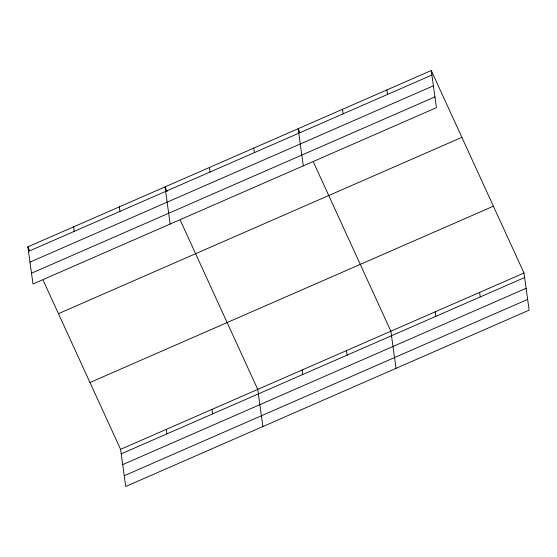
<?xml version="1.0" encoding="UTF-8"?>
<svg xmlns="http://www.w3.org/2000/svg" width="557" height="557" viewBox="0 0 557 557"><rect width="100%" height="100%" fill="white"/><g stroke="black" fill="none" stroke-linecap="round" stroke-linejoin="round"><path stroke-width="0.84" d="M431.271 70.516L436.423 107.654L33.002 283.986L27.85 246.855L431.271 70.516L523.998 273.014L529.15 310.145L125.729 486.484L120.577 449.346L43.147 280.262M28.477 251.374L431.898 75.042M29.974 262.138L433.395 85.799M31.512 273.222L434.933 96.89M58.45 313.675L461.871 137.342M89.976 382.527L493.398 206.187M120.577 449.346L523.998 273.014M121.203 453.864L524.624 277.532M122.693 464.629L526.121 288.296M124.232 475.72L527.66 299.387M299.924 132.594L298.141 128.709L303.293 165.84M313.445 162.122L390.868 331.206L396.02 368.337M167.149 191.559L165.011 186.901L170.163 224.032M180.315 220.307L257.738 389.392L262.89 426.53M27.85 246.855L29.632 250.741M479.619 292.411L480.245 296.93M435.247 311.809L435.873 316.327M386.892 89.914L387.526 94.439M342.52 109.311L343.147 113.83M346.489 350.604L347.115 355.122M302.117 369.994L302.743 374.52M253.769 148.106L254.396 152.625M209.39 167.504L210.017 172.022M212.015 409.381L212.642 413.9M166.299 429.363L166.926 433.882M119.295 206.884L119.922 211.402M73.573 226.866L74.199 231.392"/></g></svg>
